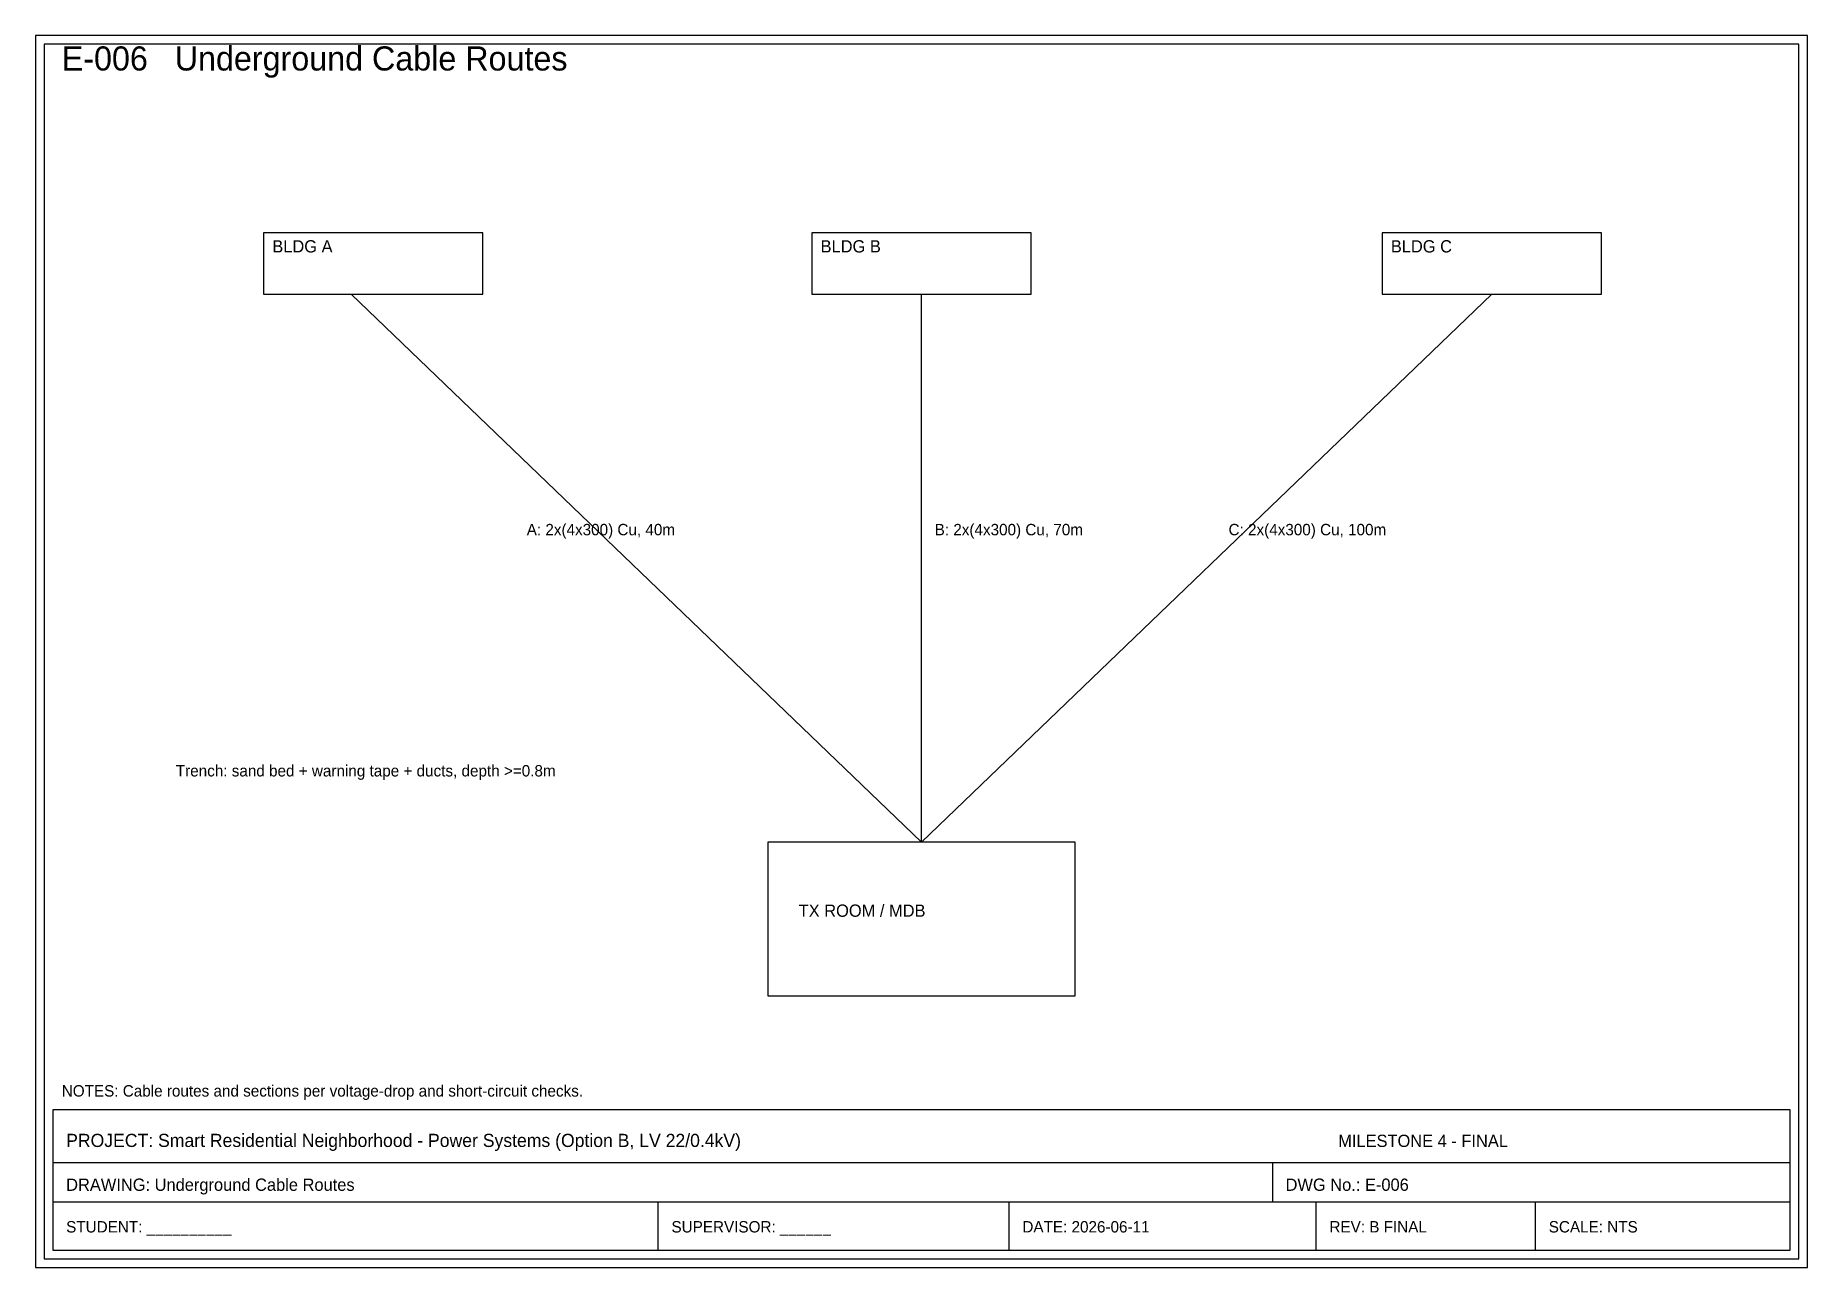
# Model space of a CAD drawing. Header units: millimetres. Extents: x 8 to 412, y 8 to 289.
import ezdxf

# ---------------------------------------------------------------- set-up
doc = ezdxf.new("R2010")
doc.units = ezdxf.units.MM
for name, color, linetype in [('E_CABLES', 3, 'CONTINUOUS'), ('E_DIMENSIONS', 8, 'CONTINUOUS'), ('E_POWER_FEEDERS', 5, 'CONTINUOUS'), ('E_TEXT', 7, 'CONTINUOUS'), ('E_TITLE_BLOCK', 7, 'CONTINUOUS'), ('E_UPS_GEN', 8, 'CONTINUOUS')]:
    doc.layers.add(name, color=color, linetype=linetype)

msp = doc.modelspace()

# ---------------------------------------------------------------- linework, layer by layer
at = {"layer": 'E_CABLES'}
for q in [(80, 230), (210, 230), (340, 230)]:
    msp.add_line((210, 105), q, dxfattribs=at)
at = {"layer": 'E_POWER_FEEDERS'}
for p, q in [((110, 244), (60, 244)), ((60, 244), (60, 230)), ((110, 230), (110, 244)), ((235, 244), (185, 244)), ((185, 244), (185, 230)), ((235, 230), (235, 244)), ((365, 244), (315, 244)), ((315, 244), (315, 230)), ((365, 230), (365, 244)), ((60, 230), (110, 230)), ((185, 230), (235, 230)), ((315, 230), (365, 230))]:
    msp.add_line(p, q, dxfattribs=at)
at = {"layer": 'E_TITLE_BLOCK'}
for p, q in [((412, 289), (8, 289)), ((8, 289), (8, 8)), ((410, 287), (10, 287)), ((10, 287), (10, 10)), ((410, 10), (410, 287)), ((412, 8), (412, 289)), ((408, 44), (12, 44)), ((12, 44), (12, 12)), ((408, 12), (408, 44)), ((12, 32), (408, 32)), ((290, 32), (290, 23)), ((12, 23), (408, 23)), ((150, 12), (150, 23)), ((230, 12), (230, 23)), ((300, 12), (300, 23)), ((350, 12), (350, 23)), ((10, 10), (410, 10)), ((12, 12), (408, 12)), ((8, 8), (412, 8))]:
    msp.add_line(p, q, dxfattribs=at)
at = {"layer": 'E_UPS_GEN'}
for p, q in [((245, 105), (175, 105)), ((175, 105), (175, 70)), ((245, 70), (245, 105)), ((175, 70), (245, 70))]:
    msp.add_line(p, q, dxfattribs=at)

# ---------------------------------------------------------------- texts
at = {"layer": 'E_CABLES'}
for s, p in [('A: 2x(4x300) Cu, 40m', (120, 175)), ('B: 2x(4x300) Cu, 70m', (213, 175)), ('C: 2x(4x300) Cu, 100m', (280, 175))]:
    msp.add_text(s, height=2.6, dxfattribs=at).set_placement(p)
at = {"layer": 'E_DIMENSIONS'}
for s, p in [('Trench: sand bed + warning tape + ducts, depth >=0.8m', (40, 120)), ('NOTES: Cable routes and sections per voltage-drop and short-circuit checks.', (14, 47))]:
    msp.add_text(s, height=2.6, dxfattribs=at).set_placement(p)
at = {"layer": 'E_TEXT'}
for s, p in [('BLDG A', (62, 239.5)), ('BLDG B', (187, 239.5)), ('BLDG C', (317, 239.5)), ('TX ROOM / MDB', (182, 88))]:
    msp.add_text(s, height=2.8, dxfattribs=at).set_placement(p)
at = {"layer": 'E_TITLE_BLOCK'}
for s, height, p in [('E-006   Underground Cable Routes', 5.5, (14, 281)), ('PROJECT: Smart Residential Neighborhood - Power Systems (Option B, LV 22/0.4kV)', 3, (15, 35.5)), ('MILESTONE 4 - FINAL', 2.8, (305, 35.5)), ('DRAWING: Underground Cable Routes', 2.8, (15, 25.5)), ('DWG No.: E-006', 2.8, (293, 25.5)), ('STUDENT: __________', 2.6, (15, 16)), ('SUPERVISOR: ______', 2.6, (153, 16)), ('DATE: 2026-06-11', 2.6, (233, 16)), ('REV: B FINAL', 2.6, (303, 16)), ('SCALE: NTS', 2.6, (353, 16))]:
    msp.add_text(s, height=height, dxfattribs=at).set_placement(p)

doc.saveas('drawing.dxf')
